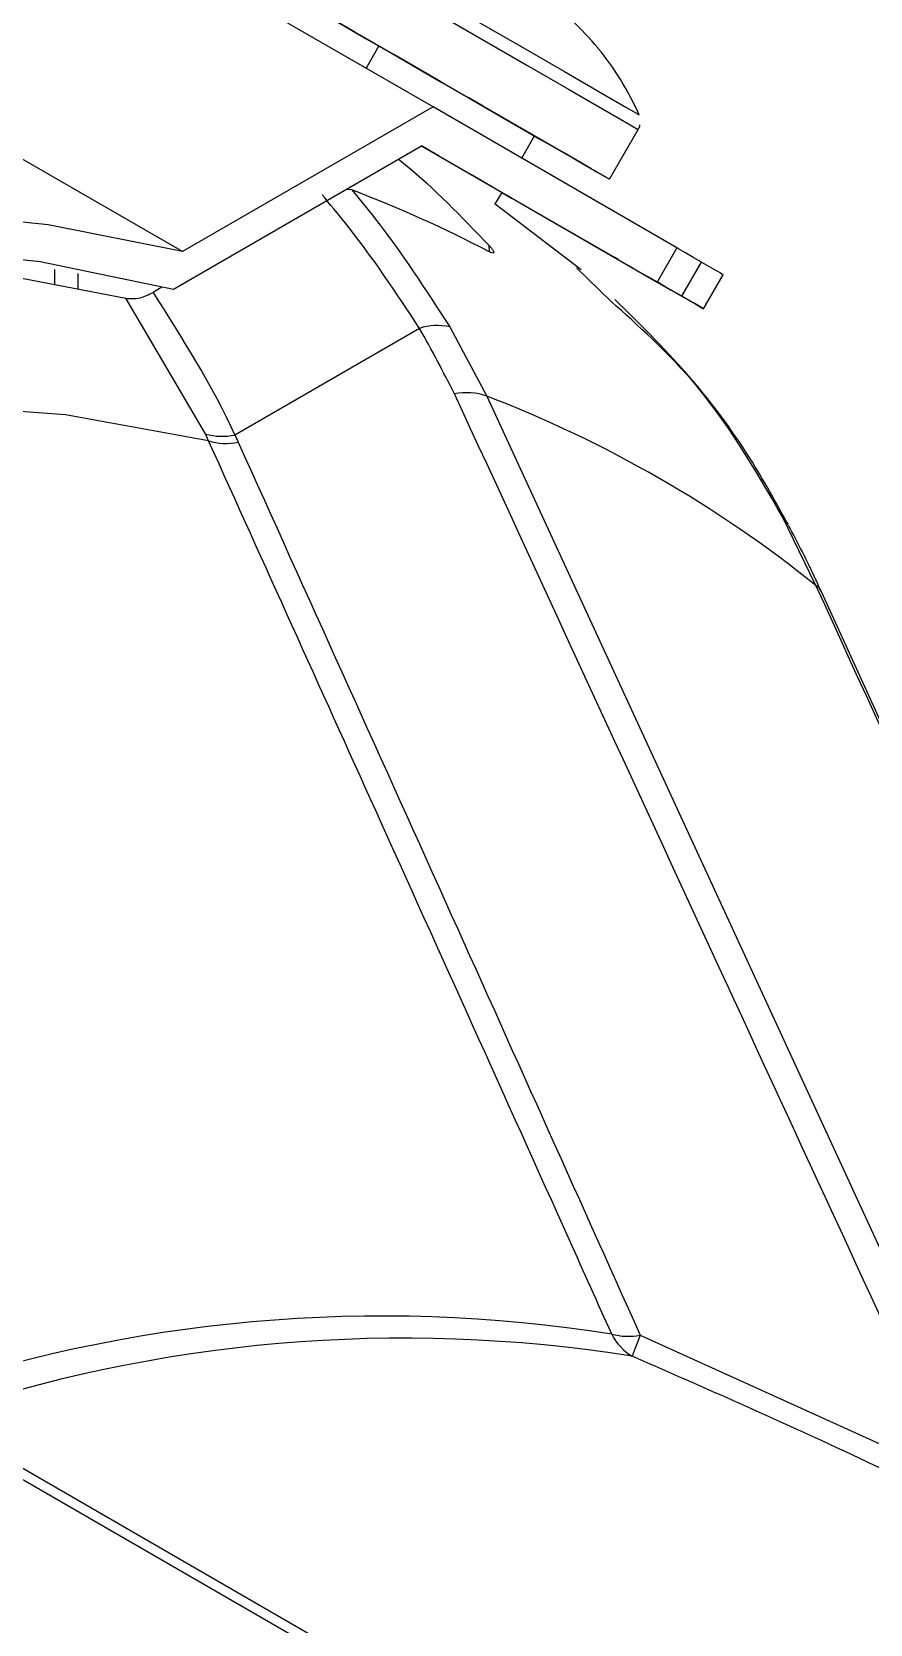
# Model space of a CAD drawing. Extents: x 2 to 136, y 1 to 99.
# Drawn here: x 16.172 to 16.937, y 83.944 to 85.395 of the extents above; entities that cross this region are included whole.
import ezdxf

# ---------------------------------------------------------------- set-up
doc = ezdxf.new("R2010")
doc.units = 0
doc.header["$MEASUREMENT"] = 0
doc.layers.add('OBJECT', color=7, linetype='CONTINUOUS')

msp = doc.modelspace()

# ---------------------------------------------------------------- linework, layer by layer
at = {"layer": 'OBJECT'}
for p, q in [((16.5382, 85.327), (16.1281, 85.5637)), ((16.3096, 85.195), (15.8995, 85.4318)), ((16.4888, 85.3825), (16.4771, 85.3622)), ((16.5382, 85.327), (16.3096, 85.195)), ((16.7607, 85.1985), (16.5382, 85.327)), ((16.6192, 85.2802), (16.6309, 85.3005)), ((16.6993, 85.261), (16.7254, 85.3063)), ((16.3014, 85.1608), (16.5277, 85.2915)), ((16.5277, 85.2915), (16.7427, 85.1673)), ((16.4641, 85.2513), (16.4589, 85.2518)), ((16.5947, 85.2379), (16.6012, 85.249)), ((16.6734, 85.1783), (16.5949, 85.2382)), ((16.7071, 85.1878), (16.6011, 85.249)), ((16.5896, 85.1949), (16.5894, 85.2005)), ((16.7607, 85.1985), (16.7427, 85.1673)), ((16.7006, 85.1497), (16.6691, 85.1804)), ((16.7071, 85.1878), (16.7071, 85.1878)), ((16.7652, 85.1543), (16.7832, 85.1855)), ((16.1933, 85.1644), (16.1933, 85.1786)), ((16.2142, 85.1752), (16.2142, 85.1606)), ((16.7393, 85.1693), (16.7389, 85.1695)), ((16.785, 85.1428), (16.803, 85.174)), ((16.3306, 85.0288), (16.2579, 85.1526)), ((16.2909, 85.1626), (16.2829, 85.1579)), ((16.5259, 85.125), (16.3575, 85.0278)), ((16.5535, 85.1264), (16.5873, 85.0632)), ((16.5873, 85.0632), (17.0557, 84.048)), ((16.3335, 85.0225), (16.3306, 85.0288)), ((16.8875, 84.8907), (16.857, 84.9532)), ((17.2521, 84.0955), (16.8928, 84.8842)), ((18.9355, 82.4755), (15.8066, 84.2818)), ((18.9507, 82.4769), (15.8453, 84.2696)), ((16.7272, 84.2072), (17.0143, 84.077))]:
    msp.add_line(p, q, dxfattribs=at)
at = {"layer": 'OBJECT', "flags": 128}
for points in [[(16.4579, 85.4747), (16.4606, 85.4731), (16.4753, 85.4647), (16.5014, 85.4496), (16.5364, 85.4294), (16.5768, 85.4061), (16.6187, 85.3819), (16.658, 85.3592), (16.6909, 85.3402), (16.7141, 85.3268), (16.7253, 85.3203), (16.7262, 85.3198)], [(16.4466, 85.4673), (16.4467, 85.4672), (16.455, 85.4624), (16.4749, 85.4509), (16.5047, 85.4337), (16.5417, 85.4124), (16.5826, 85.3887), (16.6239, 85.3649), (16.6617, 85.3431), (16.6929, 85.3251), (16.7145, 85.3126), (16.7247, 85.3067), (16.7254, 85.3063)], [(16.5493, 85.3475), (16.5424, 85.3515), (16.5024, 85.3746), (16.4675, 85.3948), (16.4408, 85.4102), (16.4247, 85.4195), (16.4206, 85.4219), (16.4288, 85.4171), (16.4488, 85.4056), (16.4785, 85.3884), (16.5155, 85.3671), (16.5565, 85.3434), (16.5977, 85.3196), (16.6356, 85.2977), (16.6667, 85.2798), (16.6884, 85.2673), (16.6986, 85.2614), (16.6965, 85.2626), (16.6965, 85.2626)], [(16.4888, 85.3825), (16.4902, 85.3816), (16.5009, 85.3755), (16.5206, 85.3641), (16.5462, 85.3493), (16.574, 85.3333), (16.5995, 85.3186), (16.619, 85.3073), (16.6295, 85.3012), (16.6309, 85.3005)], [(16.6965, 85.2626), (16.6822, 85.2708), (16.6571, 85.2853), (16.6234, 85.3048), (16.584, 85.3275), (16.5704, 85.3354)], [(16.6011, 85.249), (16.6099, 85.2439), (16.6091, 85.2444), (16.5962, 85.2518), (16.5733, 85.2651), (16.5438, 85.2821), (16.5276, 85.2915)], [(16.3096, 85.195), (16.1872, 85.2196), (16.0598, 85.2325), (15.928, 85.2334), (15.7923, 85.2225), (15.6532, 85.1998), (15.5114, 85.1653), (15.3672, 85.1193), (15.2213, 85.0618)], [(15.2213, 85.0322), (15.3662, 85.089), (15.5094, 85.1344), (15.6502, 85.1683), (15.7883, 85.1904), (15.9229, 85.2008), (16.0537, 85.1993), (16.18, 85.186), (16.3014, 85.1608)], [(16.7832, 85.1855), (16.7762, 85.1895), (16.7686, 85.1939), (16.7615, 85.198), (16.7607, 85.1985)], [(15.0196, 84.9354), (15.1306, 84.99), (15.2815, 85.0543), (15.4308, 85.1063), (15.5778, 85.1458), (15.722, 85.1727), (15.8627, 85.1869), (15.9993, 85.1883), (16.1312, 85.1768), (16.2579, 85.1526)], [(16.7071, 85.1878), (16.704, 85.1896), (16.7038, 85.1897), (16.7065, 85.1882), (16.7118, 85.1851), (16.7187, 85.1811), (16.7263, 85.1767), (16.7334, 85.1726), (16.7389, 85.1695)], [(16.7832, 85.1855), (16.7937, 85.1794), (16.8004, 85.1756), (16.803, 85.174), (16.803, 85.174)], [(16.7652, 85.1543), (16.7582, 85.1583), (16.7506, 85.1627), (16.7435, 85.1668), (16.738, 85.17), (16.7349, 85.1718), (16.7347, 85.1719), (16.7374, 85.1703), (16.7427, 85.1673)], [(16.7393, 85.1693), (16.7553, 85.16), (16.7683, 85.1525), (16.7779, 85.147), (16.7835, 85.1437), (16.785, 85.1429), (16.7824, 85.1444), (16.7757, 85.1483), (16.7652, 85.1543)], [(16.3335, 85.0225), (16.203, 85.0463), (16.067, 85.0564), (15.9261, 85.0526), (15.7809, 85.0351), (15.6321, 85.0039), (15.4804, 84.9591), (15.3265, 84.901), (15.1712, 84.8298), (15.0151, 84.7459), (14.8591, 84.6497), (14.7037, 84.5415), (14.5499, 84.422), (14.3982, 84.2916), (14.2494, 84.151), (14.1042, 84.0009), (13.9632, 83.8419), (13.8272, 83.6748), (13.6968, 83.5004)]]:
    msp.add_lwpolyline(points, dxfattribs=at)
at = {"layer": 'OBJECT'}
for centre, radius, start, end in [((16.4952, 85.221), 0.2508, 39.502, 55.4817), ((16.4861, 85.2138), 0.2624, 23.8332, 39.4846), ((16.0496, 84.162), 1.1655, 62.4197, 69.1688), ((16.5421, 85.077), 0.0507, 76.9721, 108.6342), ((16.5689, 85.0114), 0.055, 70.4716, 101.591), ((16.184, 84.0141), 1.124, 51.2502, 68.974), ((16.346, 85.0853), 0.0586, 254.7597, 281.3144), ((16.3498, 85.0793), 0.0591, 253.9559, 280.4931), ((16.8419, 84.9354), 0.0233, 27.8973, 49.7434), ((16.8774, 84.8769), 0.0171, 25.3669, 53.6851), ((16.4922, 82.8916), 1.3331, 80.9782, 109.2612), ((16.745, 84.23), 0.0489, 206.46, 239.1151), ((16.7165, 84.267), 0.0608, 255.4103, 280.1269), ((17.0032, 84.0909), 0.2995, 157.1476, 161.0741), ((16.5116, 82.879), 1.3255, 80.9583, 108.9089)]:
    msp.add_arc(centre, radius, start, end, dxfattribs=at)
for points, knots in [([(16.7253, 85.3064), (16.7259, 85.3074), (16.7268, 85.3087), (16.7269, 85.3102), (16.727, 85.3106)], [0, 0, 0, 0, 0.763735, 1, 1, 1, 1]), ([(16.5067, 85.2794), (16.5088, 85.2777), (16.5373, 85.2549), (16.5643, 85.2267), (16.5894, 85.2005)], [0, 0, 0, 0, 0.073864, 1, 1, 1, 1]), ([(16.5259, 85.125), (16.5259, 85.125), (16.5046, 85.1579), (16.4759, 85.2004), (16.4442, 85.2383), (16.437, 85.2469)], [0, 0, 0, 0, 0.000015, 0.773396, 1, 1, 1, 1]), ([(16.4641, 85.2513), (16.4713, 85.2426), (16.5034, 85.2038), (16.5316, 85.1602), (16.5535, 85.1264)], [0, 0, 0, 0, 0.22451, 1, 1, 1, 1]), ([(16.5894, 85.2005), (16.5901, 85.1997), (16.5917, 85.198), (16.5931, 85.1959), (16.5938, 85.1945), (16.5935, 85.1936), (16.5921, 85.1937), (16.5902, 85.1946), (16.5892, 85.195)], [0, 0, 0, 0, 0.139974, 0.280619, 0.412116, 0.549234, 0.769118, 1, 1, 1, 1]), ([(16.2579, 85.1526), (16.2621, 85.1522), (16.2699, 85.1515), (16.2788, 85.1559), (16.2829, 85.1579)], [0, 0, 0, 0, 0.540768, 1, 1, 1, 1]), ([(16.2829, 85.1579), (16.3098, 85.1153), (16.3368, 85.0727), (16.3575, 85.0278), (16.3575, 85.0278)], [0, 0, 0, 0, 0.999987, 1, 1, 1, 1]), ([(16.8622, 84.9462), (16.8509, 84.9666), (16.8241, 85.0151), (16.7719, 85.0849), (16.7265, 85.1294), (16.7042, 85.1514)], [0, 0, 0, 0, 0.269103, 0.640035, 1, 1, 1, 1]), ([(16.857, 84.9532), (16.8315, 84.9972), (16.789, 85.0705), (16.7258, 85.1271), (16.7006, 85.1497)], [0, 0, 0, 0, 0.601075, 1, 1, 1, 1]), ([(16.5579, 85.0653), (16.5476, 85.0852), (16.5374, 85.1052), (16.5259, 85.125), (16.5259, 85.125)], [0, 0, 0, 0, 0.99997, 1, 1, 1, 1]), ([(17.0143, 84.077), (16.9402, 84.2374), (16.7879, 84.567), (16.6359, 84.8962), (16.5579, 85.0653)], [0, 0, 0, 0, 0.486656, 1, 1, 1, 1]), ([(16.7012, 84.2082), (16.6885, 84.2365), (16.6169, 84.3957), (16.4943, 84.6672), (16.3843, 84.9102), (16.3335, 85.0225)], [0, 0, 0, 0, 0.104198, 0.585846, 1, 1, 1, 1]), ([(16.3575, 85.0278), (16.3575, 85.0278), (16.3586, 85.0256), (16.3596, 85.0234), (16.3605, 85.0212)], [0, 0, 0, 0, 0.000279, 1, 1, 1, 1]), ([(16.3605, 85.0212), (16.4235, 84.8818), (16.546, 84.6106), (16.668, 84.3391), (16.7272, 84.2072)], [0, 0, 0, 0, 0.514049, 1, 1, 1, 1]), ([(16.8929, 84.8839), (16.8911, 84.8879), (16.8813, 84.91), (16.8709, 84.9295), (16.8624, 84.9455)], [0, 0, 0, 0, 0.18235, 1, 1, 1, 1]), ([(17.2493, 84.0971), (17.2103, 84.1827), (17.09, 84.4472), (16.9692, 84.7118), (16.8875, 84.8907)], [0, 0, 0, 0, 0.323955, 1, 1, 1, 1]), ([(17.0046, 84.0584), (16.9673, 84.0761), (16.8732, 84.121), (16.7776, 84.1628), (16.7199, 84.188)], [0, 0, 0, 0, 0.396331, 1, 1, 1, 1])]:
    msp.add_open_spline(points, degree=3, knots=knots, dxfattribs=at)

doc.saveas('drawing.dxf')
